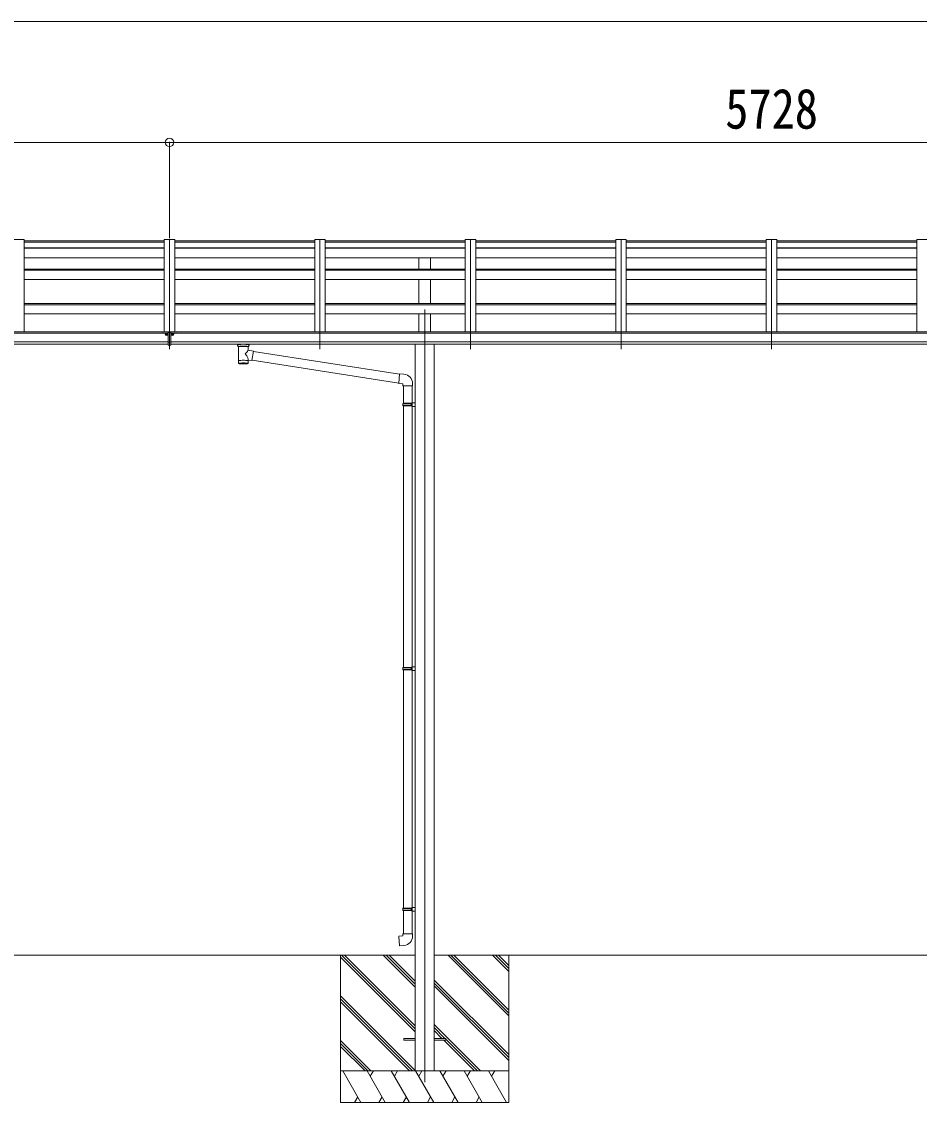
# Model space of a CAD drawing. Units: millimetres at full size, sheet at 1:40; details may follow other scales. Extents: x -11181 to 11305, y -7804 to 7716.
# Drawn here: x 3584 to 7855, y -4907 to 234 of the extents above; entities that cross this region are included whole.
import ezdxf
from ezdxf.enums import TextEntityAlignment as Align

# ---------------------------------------------------------------- set-up
doc = ezdxf.new("R2010")
doc.units = ezdxf.units.MM
doc.header["$LTSCALE"] = 40
doc.header["$PDMODE"] = 32
doc.header["$PDSIZE"] = 40
for name, color, linetype, lineweight in [('0-0_0', 7, 'Continuous', 9), ('0-1_本体', 4, 'Continuous', 9), ('0-2_部品', 7, 'Continuous', 9), ('0-8_PARTS2', 2, 'Continuous', 9), ('0-A_寸法', 6, 'Continuous', 9)]:
    doc.layers.add(name, color=color, linetype=linetype, lineweight=lineweight)
doc.styles.add('ＭＳ ゴシック', font='')
doc.styles.get('ＭＳ ゴシック').set_extended_font_data('MS Gothic')

msp = doc.modelspace()

# ---------------------------------------------------------------- linework, layer by layer
at = {"layer": '0-0_0'}
for p, q in [((3118.92, -4207.12), (4958.52, -4207.12)), ((5456.52, -4207.12), (3616.92, -4207.12)), ((5101.72, -4207.12), (5101.72, -4907.12)), ((5456.52, -4557.29), (5106.35, -4207.12)), ((5456.52, -4543.14), (5120.49, -4207.12)), ((5456.52, -4359.3), (5304.34, -4207.12)), ((5456.52, -4345.16), (5318.48, -4207.12)), ((5456.52, -4331.01), (5332.62, -4207.12)), ((8756.52, -4207.12), (5546.92, -4207.12)), ((5901.72, -4496.13), (5612.71, -4207.12)), ((5901.72, -4481.99), (5626.85, -4207.12)), ((5901.72, -4467.84), (5640.99, -4207.12)), ((5901.72, -4284), (5824.84, -4207.12)), ((5901.72, -4269.86), (5838.98, -4207.12)), ((5901.72, -4255.71), (5853.12, -4207.12)), ((5901.72, -4207.12), (5901.72, -4907.12)), ((5456.52, -4571.43), (5101.72, -4216.63)), ((5901.72, -4679.98), (5546.92, -4325.18)), ((5901.72, -4694.12), (5546.92, -4339.32)), ((5901.72, -4708.26), (5546.92, -4353.46)), ((5456.52, -4755.28), (5101.72, -4400.48)), ((5444.22, -4757.12), (5101.72, -4414.62)), ((5430.08, -4757.12), (5101.72, -4428.76)), ((5766.73, -4757.12), (5546.92, -4537.31)), ((5598.08, -4602.61), (5546.92, -4551.45)), ((5583.94, -4602.61), (5546.92, -4565.59)), ((5246.23, -4757.12), (5101.72, -4612.61)), ((5232.09, -4757.12), (5101.72, -4626.75)), ((5738.45, -4757.12), (5592.94, -4611.61)), ((5752.59, -4757.12), (5601.72, -4606.25)), ((5217.95, -4757.12), (5101.72, -4640.89)), ((5101.72, -4757.12), (5901.72, -4757.12)), ((5198.61, -4907.12), (5112.01, -4757.12)), ((5314.08, -4907.12), (5227.48, -4757.12)), ((5257.48, -4757.12), (5242.48, -4783.1)), ((5429.55, -4907.12), (5342.95, -4757.12)), ((5357.95, -4783.1), (5372.95, -4757.12)), ((5545.02, -4907.12), (5458.42, -4757.12)), ((5473.42, -4783.1), (5488.42, -4757.12)), ((5660.49, -4907.12), (5573.89, -4757.12)), ((5588.89, -4783.1), (5603.89, -4757.12)), ((5775.96, -4907.12), (5689.36, -4757.12)), ((5704.36, -4783.1), (5719.36, -4757.12)), ((5891.43, -4907.12), (5804.83, -4757.12)), ((5819.83, -4783.1), (5834.83, -4757.12)), ((5183.61, -4881.14), (5168.61, -4907.12)), ((5299.08, -4881.14), (5284.09, -4907.12)), ((5414.55, -4881.14), (5399.55, -4907.12)), ((5530.02, -4881.14), (5515.02, -4907.12)), ((5645.49, -4881.14), (5630.49, -4907.12)), ((5760.96, -4881.14), (5745.97, -4907.12)), ((5901.72, -4907.12), (5101.72, -4907.12))]:
    msp.add_line(p, q, dxfattribs=at)
at = {"layer": '0-1_本体'}
for p, q in [((3596.72, -801.9), (3546.72, -801.9)), ((3596.72, -801.9), (3596.72, -1241.19)), ((4262.72, -807.99), (3596.72, -807.99)), ((3596.72, -814.9), (4262.72, -814.9)), ((4262.72, -801.9), (4262.72, -1241.19)), ((4312.72, -801.9), (4262.72, -801.9)), ((4262.72, -801.9), (4312.72, -801.9)), ((4312.72, -801.9), (4312.72, -1241.19)), ((4312.72, -807.99), (4978.72, -807.99)), ((4978.72, -814.9), (4312.72, -814.9)), ((4978.72, -801.9), (4978.72, -1241.19)), ((4978.72, -801.9), (5028.72, -801.9)), ((5028.72, -801.9), (5028.72, -1241.19)), ((5028.72, -807.99), (5694.72, -807.99)), ((5694.72, -814.9), (5028.72, -814.9)), ((5694.72, -801.9), (5694.72, -1241.19)), ((5694.72, -801.9), (5744.72, -801.9)), ((5744.72, -801.9), (5744.72, -1241.19)), ((5744.72, -807.99), (6410.72, -807.99)), ((6410.72, -814.9), (5744.72, -814.9)), ((6410.72, -801.9), (6410.72, -1241.19)), ((6410.72, -801.9), (6460.72, -801.9)), ((6460.72, -801.9), (6460.72, -1241.19)), ((6460.72, -807.99), (7126.72, -807.99)), ((7126.72, -814.9), (6460.72, -814.9)), ((7126.72, -801.9), (7126.72, -1241.19)), ((7126.72, -801.9), (7176.72, -801.9)), ((7176.72, -801.9), (7176.72, -1241.19)), ((7176.72, -807.99), (7842.72, -807.99)), ((7842.72, -814.9), (7176.72, -814.9)), ((7842.72, -801.9), (7842.72, -1241.19)), ((7842.72, -801.9), (7892.72, -801.9)), ((3596.72, -841.61), (4262.72, -841.61)), ((3596.72, -844.19), (4262.72, -844.19)), ((4978.72, -841.61), (4312.72, -841.61)), ((4978.72, -844.19), (4312.72, -844.19)), ((5694.72, -841.61), (5028.72, -841.61)), ((5694.72, -844.19), (5028.72, -844.19)), ((6410.72, -841.61), (5744.72, -841.61)), ((6410.72, -844.19), (5744.72, -844.19)), ((7126.72, -841.61), (6460.72, -841.61)), ((7126.72, -844.19), (6460.72, -844.19)), ((7842.72, -841.61), (7176.72, -841.61)), ((7842.72, -844.19), (7176.72, -844.19)), ((3596.72, -888.93), (4262.72, -888.93)), ((4978.72, -888.93), (4312.72, -888.93)), ((5694.72, -888.93), (5028.72, -888.93)), ((5474.22, -942.66), (5474.22, -888.93)), ((5529.22, -942.66), (5529.22, -888.93)), ((6410.72, -888.93), (5744.72, -888.93)), ((7126.72, -888.93), (6460.72, -888.93)), ((7842.72, -888.93), (7176.72, -888.93)), ((3596.72, -942.66), (4262.72, -942.66)), ((3596.72, -948.23), (4262.72, -948.23)), ((4978.72, -942.66), (4312.72, -942.66)), ((4978.72, -948.23), (4312.72, -948.23)), ((5694.72, -942.66), (5028.72, -942.66)), ((5694.72, -948.23), (5028.72, -948.23)), ((6410.72, -942.66), (5744.72, -942.66)), ((6410.72, -948.23), (5744.72, -948.23)), ((7126.72, -942.66), (6460.72, -942.66)), ((7126.72, -948.23), (6460.72, -948.23)), ((7842.72, -942.66), (7176.72, -942.66)), ((7842.72, -948.23), (7176.72, -948.23)), ((3596.72, -992.23), (4262.72, -992.23)), ((4978.72, -992.23), (4312.72, -992.23)), ((5694.72, -992.23), (5028.72, -992.23)), ((5474.22, -1106.32), (5474.22, -992.23)), ((5529.22, -1106.32), (5529.22, -992.23)), ((6410.72, -992.23), (5744.72, -992.23)), ((7126.72, -992.23), (6460.72, -992.23)), ((7842.72, -992.23), (7176.72, -992.23)), ((3596.72, -1106.32), (4262.72, -1106.32)), ((3596.72, -1113.11), (4262.72, -1113.11)), ((4978.72, -1106.32), (4312.72, -1106.32)), ((4978.72, -1113.11), (4312.72, -1113.11)), ((5694.72, -1106.32), (5028.72, -1106.32)), ((5694.72, -1113.11), (5028.72, -1113.11)), ((6410.72, -1106.32), (5744.72, -1106.32)), ((6410.72, -1113.11), (5744.72, -1113.11)), ((7126.72, -1106.32), (6460.72, -1106.32)), ((7126.72, -1113.11), (6460.72, -1113.11)), ((7842.72, -1106.32), (7176.72, -1106.32)), ((7842.72, -1113.11), (7176.72, -1113.11)), ((3596.72, -1156.66), (4262.72, -1156.66)), ((4978.72, -1156.66), (4312.72, -1156.66)), ((5694.72, -1156.66), (5028.72, -1156.66)), ((5474.22, -1241.19), (5474.22, -1156.66)), ((5529.22, -1241.19), (5529.22, -1156.66)), ((6410.72, -1156.66), (5744.72, -1156.66)), ((7126.72, -1156.66), (6460.72, -1156.66)), ((7842.72, -1156.66), (7176.72, -1156.66)), ((4281.22, -1247.9), (-1433.78, -1247.9)), ((4257.72, -1241.19), (-1410.28, -1241.19)), ((4257.72, -1247.72), (4257.72, -1241.19)), ((4312.72, -1241.19), (4262.72, -1241.19)), ((4262.72, -1241.19), (4312.72, -1241.19)), ((4294.22, -1247.9), (10009.22, -1247.9)), ((4317.72, -1241.19), (9985.72, -1241.19)), ((4317.72, -1247.72), (4317.72, -1241.19)), ((-1433.78, -1289.12), (4281.22, -1289.12)), ((4281.22, -1300.97), (-1433.78, -1300.89)), ((10009.22, -1289.12), (4294.22, -1289.12)), ((4294.22, -1300.97), (10009.22, -1300.89)), ((5456.52, -1301.06), (5456.52, -4757.13)), ((5546.92, -1301.06), (5546.92, -4757.13))]:
    msp.add_line(p, q, dxfattribs=at)
at = {"layer": '0-2_部品'}
for p, q in [((4273.25, -1253.07), (4273.25, -1254.72)), ((4273.25, -1253.97), (4274.25, -1253.97)), ((4274.25, -1254.72), (4274.25, -1253.07)), ((4275.25, -1253.82), (4276.25, -1253.82)), ((4281.22, -1245.39), (4281.22, -1304.25)), ((4300.2, -1253.82), (4299.2, -1253.82)), ((4301.2, -1253.07), (4301.2, -1254.72)), ((4301.2, -1253.97), (4302.2, -1253.97)), ((4302.2, -1254.72), (4302.2, -1253.07)), ((4281.22, -1291.09), (4294.22, -1291.09)), ((4612.02, -1307.22), (4612.02, -1301.11)), ((4612.03, -1306.92), (4612.28, -1305.97)), ((4612.06, -1307.28), (4612.03, -1306.92)), ((4612.06, -1307.16), (4612.03, -1307.52)), ((4612.03, -1307.52), (4612.28, -1308.48)), ((4612.28, -1305.97), (4612.8, -1305.08)), ((4612.28, -1308.48), (4612.8, -1309.36)), ((4612.8, -1305.08), (4613.61, -1304.24)), ((4612.8, -1309.36), (4613.61, -1310.2)), ((4613.61, -1304.24), (4614.72, -1303.45)), ((4613.61, -1310.2), (4614.72, -1311)), ((4614.72, -1303.45), (4616.12, -1302.72)), ((4614.72, -1311), (4616.12, -1311.72)), ((4616.12, -1311.72), (4616.1, -1392.01)), ((4661.92, -1302.73), (4662.15, -1302.83)), ((4661.92, -1311.71), (4662.15, -1311.62)), ((4661.92, -1329.29), (4661.92, -1311.71)), ((4687.14, -1333.2), (4661.92, -1329.29)), ((4662.15, -1302.83), (4663.51, -1303.56)), ((4662.15, -1311.62), (4663.51, -1310.88)), ((4663.51, -1303.56), (4664.62, -1304.41)), ((4663.51, -1310.88), (4664.62, -1310.03)), ((4664.62, -1304.41), (4665.38, -1305.28)), ((4664.62, -1310.03), (4665.38, -1309.17)), ((4665.38, -1305.28), (4665.84, -1306.17)), ((4665.38, -1309.17), (4665.84, -1308.27)), ((4665.84, -1306.17), (4666.01, -1307.06)), ((4665.84, -1308.27), (4666.01, -1307.38)), ((4666.02, -1307.22), (4666.02, -1301.11)), ((4687.14, -1333.2), (4680.12, -1378.46)), ((5382.25, -1443.1), (4686.83, -1335.22)), ((4661.94, -1392.01), (4661.92, -1375.39)), ((4661.92, -1375.64), (4680.12, -1378.46)), ((5378.58, -1485.04), (4680.39, -1376.72)), ((5382.41, -1441.34), (5378.4, -1487.17)), ((5378.4, -1487.17), (5398.32, -1488.91)), ((5403.24, -1443.16), (5382.41, -1441.34)), ((5398.32, -1488.91), (5398.32, -1498.91)), ((5444.32, -1498.91), (5444.32, -1487.99)), ((5398.32, -1498.91), (5444.32, -1498.91)), ((5400.32, -1498.91), (5400.32, -1581.57)), ((5442.32, -1498.91), (5442.32, -1579.01)), ((5398.32, -1583.57), (5399.32, -1581.57)), ((5398.32, -1583.57), (5398.32, -1591.57)), ((5398.32, -1583.57), (5442.32, -1583.57)), ((5398.32, -1591.57), (5399.32, -1593.57)), ((5398.32, -1591.57), (5442.32, -1591.57)), ((5399.32, -1581.57), (5442.32, -1581.57)), ((5399.32, -1593.57), (5442.32, -1593.57)), ((5400.32, -1593.57), (5400.32, -2837.76)), ((5437.84, -1583.57), (5437.42, -1581.57)), ((5437.84, -1591.57), (5437.42, -1593.57)), ((5437.84, -1583.57), (5437.84, -1591.57)), ((5440.32, -1579.07), (5456.32, -1578.6)), ((5440.32, -1581.07), (5440.32, -1579.07)), ((5440.32, -1581.07), (5442.32, -1581.07)), ((5442.32, -1594.07), (5442.32, -1581.07)), ((5456.32, -1578.6), (5456.32, -1596.54)), ((5440.32, -1596.07), (5440.32, -1594.07)), ((5440.32, -1594.07), (5442.32, -1594.07)), ((5440.32, -1596.07), (5456.32, -1596.54)), ((5442.32, -1596.13), (5442.32, -2835.2)), ((5398.32, -2839.76), (5399.32, -2837.76)), ((5398.32, -2839.76), (5398.32, -2847.76)), ((5398.32, -2839.76), (5442.32, -2839.76)), ((5398.32, -2847.76), (5399.32, -2849.76)), ((5398.32, -2847.76), (5442.32, -2847.76)), ((5399.32, -2837.76), (5442.32, -2837.76)), ((5399.32, -2849.76), (5442.32, -2849.76)), ((5400.32, -2849.76), (5400.32, -3982.92)), ((5437.84, -2839.76), (5437.42, -2837.76)), ((5437.84, -2847.76), (5437.42, -2849.76)), ((5437.84, -2839.76), (5437.84, -2847.76)), ((5440.32, -2835.26), (5456.32, -2834.78)), ((5440.32, -2837.26), (5440.32, -2835.26)), ((5440.32, -2837.26), (5442.32, -2837.26)), ((5440.32, -2852.26), (5440.32, -2850.26)), ((5440.32, -2850.26), (5442.32, -2850.26)), ((5440.32, -2852.26), (5456.32, -2852.73)), ((5442.32, -2850.26), (5442.32, -2837.26)), ((5442.32, -2852.31), (5442.32, -3980.36)), ((5456.32, -2834.78), (5456.32, -2852.73)), ((5398.32, -3984.92), (5399.32, -3982.92)), ((5398.32, -3984.92), (5398.32, -3992.92)), ((5398.32, -3984.92), (5442.32, -3984.92)), ((5398.32, -3992.92), (5399.32, -3994.92)), ((5398.32, -3992.92), (5442.32, -3992.92)), ((5399.32, -3982.92), (5442.32, -3982.92)), ((5399.32, -3994.92), (5442.32, -3994.92)), ((5400.32, -3994.92), (5400.32, -4104.92)), ((5437.84, -3984.92), (5437.42, -3982.92)), ((5437.84, -3992.92), (5437.42, -3994.92)), ((5437.84, -3984.92), (5437.84, -3992.92)), ((5440.32, -3980.42), (5456.32, -3979.94)), ((5440.32, -3982.42), (5440.32, -3980.42)), ((5440.32, -3982.42), (5442.32, -3982.42)), ((5440.32, -3997.42), (5440.32, -3995.42)), ((5440.32, -3995.42), (5442.32, -3995.42)), ((5440.32, -3997.42), (5456.32, -3997.89)), ((5442.32, -3995.42), (5442.32, -3982.42)), ((5442.32, -3997.47), (5442.32, -4104.92)), ((5456.32, -3979.94), (5456.32, -3997.89)), ((5444.32, -4104.92), (5444.32, -4115.83)), ((5378.4, -4116.66), (5398.32, -4114.92)), ((5382.41, -4162.48), (5378.4, -4116.66)), ((5403.24, -4160.66), (5382.41, -4162.48))]:
    msp.add_line(p, q, dxfattribs=at)
at = {"layer": '0-2_部品', "color": 4}
for p, q in [((5401.92, -4602.61), (5401.92, -4611.61)), ((5456.92, -4602.61), (5401.92, -4602.61)), ((5456.92, -4611.61), (5401.92, -4611.61)), ((5601.92, -4602.61), (5546.92, -4602.61)), ((5601.92, -4611.61), (5546.92, -4611.61)), ((5601.92, -4602.61), (5601.92, -4611.61))]:
    msp.add_line(p, q, dxfattribs=at)
at = {"layer": '0-2_部品'}
for points in [[(4272.25, -1252.92), (4271.25, -1252.92), (4271.25, -1253.82), (4272.25, -1253.82)], [(4274.25, -1252.02), (4274.25, -1251.12), (4273.25, -1251.12), (4273.25, -1252.02)], [(4273.25, -1254.72), (4273.25, -1255.62), (4274.25, -1255.62), (4274.25, -1254.72)], [(4276.25, -1253.82), (4276.25, -1252.92), (4275.25, -1252.92)], [(4281.22, -1245.39), (4294.22, -1245.39), (4294.22, -1304.25), (4281.22, -1304.25)], [(4299.2, -1253.82), (4299.2, -1252.92), (4300.2, -1252.92)], [(4301.2, -1252.02), (4301.2, -1251.12), (4302.2, -1251.12), (4302.2, -1252.02)], [(4302.2, -1254.72), (4302.2, -1255.62), (4301.2, -1255.62), (4301.2, -1254.72)], [(4303.2, -1252.92), (4304.2, -1252.92), (4304.2, -1253.82), (4303.2, -1253.82)], [(5398.32, -4114.92), (5398.32, -4104.92), (5444.32, -4104.92)]]:
    msp.add_lwpolyline(points, dxfattribs=at)
for centre, radius, start, end in [((4629.09, -1352.44), 51.38, 92.46126, 104.61963), ((4648.97, -1352.44), 51.38, 75.38037, 87.53874), ((5399.32, -1487.99), 45, 0, 85), ((5399.32, -4115.83), 45, 275, 0)]:
    msp.add_arc(centre, radius, start, end, dxfattribs=at)
for centre, major_axis in [((4273.75, -1253.07), (5.9, 0)), ((4301.7, -1253.07), (-5.9, 0))]:
    msp.add_ellipse(centre, major_axis=major_axis, ratio=0.9, dxfattribs=at)
for centre, major_axis, ratio, start_param, end_param in [((4273.75, -1253.37), (5.9, 0), 0.9, 6.2831853, 9.424778), ((4272.25, -1252.02), (-1, 0), 0.9, 1.5707963, 3.1415927), ((4272.25, -1254.72), (1, 0), 0.9, 6.2831853, 7.8539816), ((4272.25, -1253.07), (1, 0), 0.9, 6.2831853, 6.9023328), ((4275.25, -1252.02), (1, 0), 0.9, 3.1415927, 4.712389), ((4275.25, -1253.07), (-1, 0), 0.9, 5.6640378, 6.2831853), ((4275.25, -1254.72), (-1, 0), 0.9, 4.712389, 6.2831853), ((4301.7, -1253.37), (-5.9, 0), 0.9, 3.1415927, 6.2831853), ((4300.2, -1252.02), (-1, 0), 0.9, 1.5707963, 3.1415927), ((4300.2, -1254.72), (1, 0), 0.9, 6.2831853, 7.8539816), ((4300.2, -1253.07), (1, 0), 0.9, 6.2831853, 6.9023328), ((4303.2, -1252.02), (1, 0), 0.9, 3.1415927, 4.712389), ((4303.2, -1253.07), (-1, 0), 0.9, 5.6640378, 6.2831853), ((4303.2, -1254.72), (-1, 0), 0.9, 4.712389, 6.2831853), ((4639.02, -1312.92), (-22.91, -0.42), 0.072511, 4.711586, 6.2823824), ((4639.04, -1311.28), (-22.91, -0.42), 0.072511, 4.711586, 6.2823824), ((4639, -1311.29), (22.92, -0.42), 0.07247, 0.0008089, 1.5716053), ((4639, -1312.92), (22.92, -0.42), 0.07247, 0.0008089, 1.5716053), ((4641.57, -1351.49), (20.32, 22.25), 0.045535, 4.9756507, 6.2441899), ((4650.02, -1307.22), (16, 0), 0.361356, 0, 0.0194874), ((4650.02, -1307.22), (16, 0), 0.361356, 6.2636979, 6.2831853), ((4639.02, -1379.57), (22.91, 0), 0.122865, 6.2831853, 9.424778), ((4639.02, -1348.85), (-22.81, 26.62), 0.234429, 3.1563334, 4.5976381), ((4639.02, -1392.01), (22.92, 0), 0.101955, 6.2829723, 9.4248207), ((4639.02, -1392.01), (22.92, 0), 0.101955, 3.1415499, 6.2833984)]:
    msp.add_ellipse(centre, major_axis=major_axis, ratio=ratio, start_param=start_param, end_param=end_param, dxfattribs=at)
at = {"layer": '0-8_PARTS2'}
for p, q in [((4287.72, -805.04), (4287.72, -1324.33)), ((4287.72, -805.04), (4287.72, -1324.33)), ((5003.72, -805.04), (5003.72, -1324.33)), ((5719.72, -805.04), (5719.72, -1324.33)), ((6435.72, -805.04), (6435.72, -1324.33)), ((7151.72, -805.04), (7151.72, -1324.33)), ((5501.72, -1135.52), (5501.72, -4810.75))]:
    msp.add_line(p, q, dxfattribs=at)
at = {"layer": '0-A_寸法'}
for p, q in [((-1460.27, 234.2), (10035.72, 234.2)), ((-1440.28, -340.21), (4287.72, -340.21)), ((10015.72, -340.21), (4287.72, -340.21)), ((4287.72, -340.21), (4287.72, -795.78)), ((4287.72, -340.21), (4287.72, -795.78))]:
    msp.add_line(p, q, dxfattribs=at)
msp.add_point((4287.72, -340.21), dxfattribs=at)

# ---------------------------------------------------------------- texts
at = {"layer": '0-A_寸法', "color": 7, "style": 'ＭＳ ゴシック', "width": 0.85}
msp.add_text('5728', height=190.6, dxfattribs=at).set_placement((6931.72, -332.21), align=Align.BOTTOM_LEFT)

doc.saveas('drawing.dxf')
